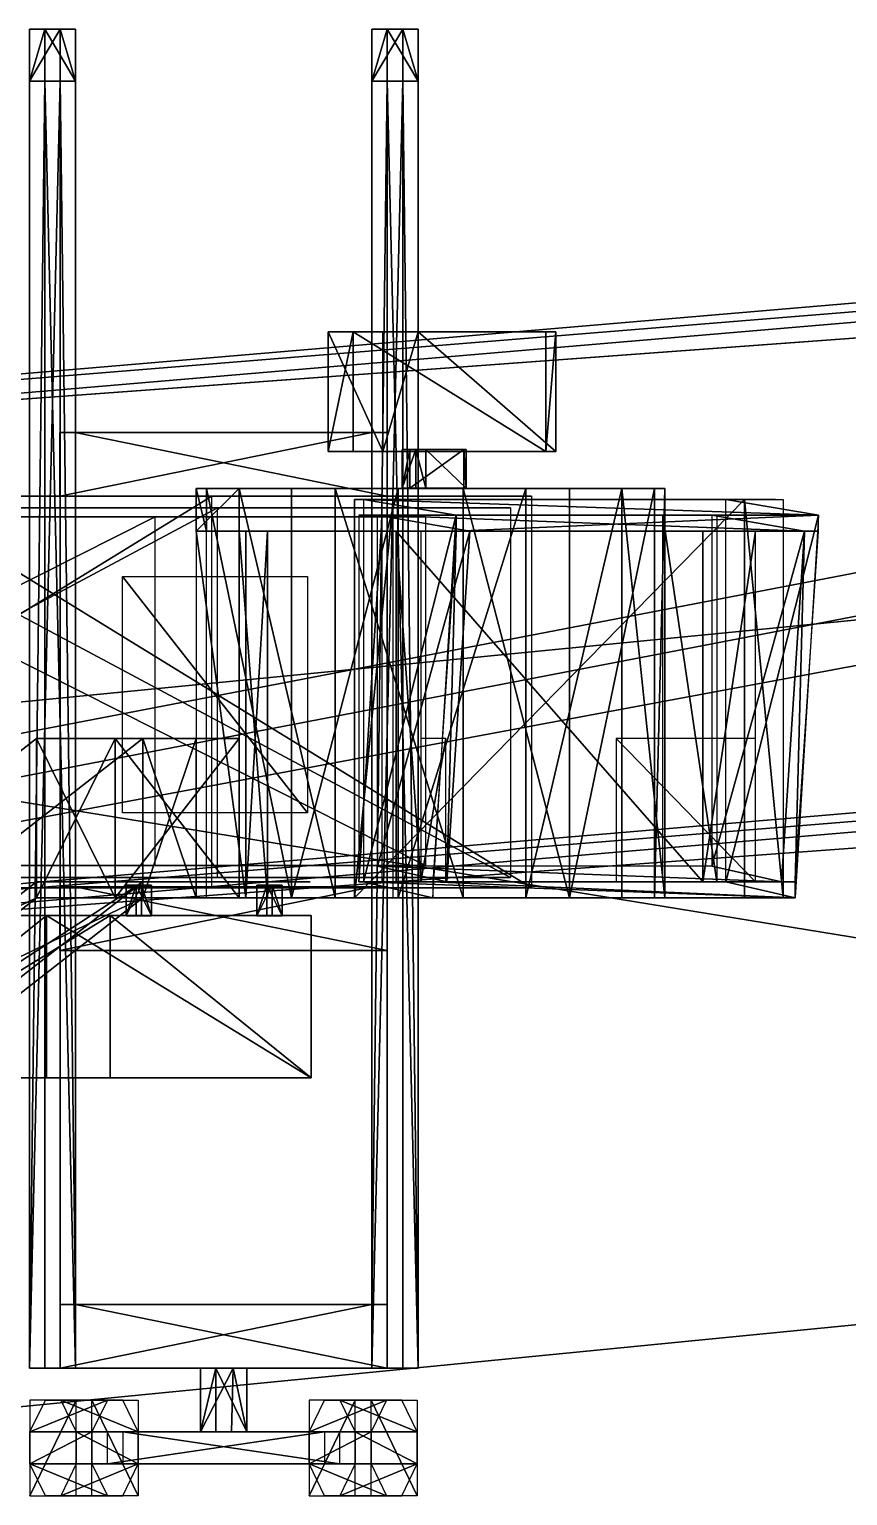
# Model space of a CAD drawing. Header units: metres. Extents: x -65 to 47, y 1 to 19.
# Drawn here: x -47.39 to -42.25, y 1.46 to 10.66 of the extents above; entities that cross this region are included whole.
import ezdxf

# ---------------------------------------------------------------- set-up
doc = ezdxf.new("R2010")
doc.units = ezdxf.units.M

msp = doc.modelspace()

# ---------------------------------------------------------------- linework, layer by layer
at = {"layer": 'AirlineSign.009'}
for points in [[(-45.6451, 5.74199, 118.885), (-46.8068, 7.22519, 116.785), (-45.6451, 7.22519, 118.885)], [(-46.8068, 7.22519, 116.785), (-45.6451, 5.74199, 118.885), (-46.8068, 5.74199, 116.785)]]:
    msp.add_3dface(points, dxfattribs=at)
at = {"layer": 'blah.001'}
for points in [[(-49.8454, 6.20227, 113.919), (-32.8951, 3.44401, 113.919), (-33.3247, 7.82298, 113.919)], [(-32.8951, 3.44401, 107.619), (-49.8454, 6.20227, 107.619), (-33.3247, 7.82298, 107.619)], [(-49.8454, 6.20227, 113.919), (-33.3247, 7.82298, 107.619), (-49.8454, 6.20227, 107.619)], [(-33.3247, 7.82298, 107.619), (-49.8454, 6.20227, 113.919), (-33.3247, 7.82298, 113.919)], [(-32.8951, 3.44401, 113.919), (-49.8454, 6.20227, 113.919), (-49.4158, 1.82329, 113.919)], [(-49.8454, 6.20227, 107.619), (-32.8951, 3.44401, 107.619), (-49.4158, 1.82329, 107.619)], [(-32.8951, 3.44401, 107.619), (-49.4158, 1.82329, 113.919), (-49.4158, 1.82329, 107.619)], [(-49.4158, 1.82329, 113.919), (-32.8951, 3.44401, 107.619), (-32.8951, 3.44401, 113.919)]]:
    msp.add_3dface(points, dxfattribs=at)
at = {"layer": 'Cube.022'}
for points in [[(-52.3287, 4.77874, -74.3044), (-24.0391, 10.0548, -74.3044), (-52.5623, 7.96017, -74.3044)], [(-24.0391, 10.0548, -77.1144), (-52.3287, 4.77874, -77.1144), (-52.5623, 7.96017, -77.1144)], [(-24.0391, 10.0548, -74.3044), (-52.2469, 7.98333, -74.6207), (-52.5623, 7.96017, -74.3044)], [(-52.5623, 7.96017, -77.1144), (-24.3546, 10.0316, -76.7981), (-24.0391, 10.0548, -77.1144)], [(-24.3546, 10.0316, -76.7981), (-52.5623, 7.96017, -77.1144), (-52.2469, 7.98333, -76.7981)], [(-24.0391, 10.0548, -74.3044), (-52.3287, 4.77874, -74.3044), (-23.8055, 6.87335, -74.3044)], [(-52.3287, 4.77874, -77.1144), (-24.0391, 10.0548, -77.1144), (-23.8055, 6.87335, -77.1144)], [(-52.2469, 7.98333, -74.6207), (-24.0391, 10.0548, -74.3044), (-24.3546, 10.0316, -74.6207)], [(-24.3546, 10.0316, -74.6207), (-52.2469, 7.98333, -76.7981), (-52.2469, 7.98333, -74.6207)], [(-52.2469, 7.98333, -76.7981), (-24.3546, 10.0316, -74.6207), (-24.3546, 10.0316, -76.7981)], [(-52.3287, 4.77874, -77.1144), (-23.8055, 6.87335, -74.3044), (-52.3287, 4.77874, -74.3044)], [(-23.8055, 6.87335, -74.3044), (-52.3287, 4.77874, -77.1144), (-23.8055, 6.87335, -77.1144)]]:
    msp.add_3dface(points, dxfattribs=at)
at = {"layer": 'Cube.023'}
for points in [[(-52.3287, 4.77874, -31.2441), (-24.0391, 10.0548, -31.2441), (-52.5623, 7.96017, -31.2441)], [(-24.0391, 10.0548, -34.0541), (-52.3287, 4.77874, -34.0541), (-52.5623, 7.96017, -34.0541)], [(-24.0391, 10.0548, -31.2441), (-52.2469, 7.98333, -31.5604), (-52.5623, 7.96017, -31.2441)], [(-52.5623, 7.96017, -34.0541), (-24.3546, 10.0316, -33.7378), (-24.0391, 10.0548, -34.0541)], [(-24.3546, 10.0316, -33.7378), (-52.5623, 7.96017, -34.0541), (-52.2469, 7.98333, -33.7378)], [(-24.0391, 10.0548, -31.2441), (-52.3287, 4.77874, -31.2441), (-23.8055, 6.87335, -31.2441)], [(-52.3287, 4.77874, -34.0541), (-24.0391, 10.0548, -34.0541), (-23.8055, 6.87335, -34.0541)], [(-52.2469, 7.98333, -31.5604), (-24.0391, 10.0548, -31.2441), (-24.3546, 10.0316, -31.5604)], [(-24.3546, 10.0316, -31.5604), (-52.2469, 7.98333, -33.7378), (-52.2469, 7.98333, -31.5604)], [(-52.2469, 7.98333, -33.7378), (-24.3546, 10.0316, -31.5604), (-24.3546, 10.0316, -33.7378)], [(-52.3287, 4.77874, -34.0541), (-23.8055, 6.87335, -31.2441), (-52.3287, 4.77874, -31.2441)], [(-23.8055, 6.87335, -31.2441), (-52.3287, 4.77874, -34.0541), (-23.8055, 6.87335, -34.0541)]]:
    msp.add_3dface(points, dxfattribs=at)
at = {"layer": 'Cube.026'}
for points in [[(-52.3287, 4.77874, 12.6817), (-24.0391, 10.0548, 12.6817), (-52.5623, 7.96017, 12.6817)], [(-24.0391, 10.0548, 9.8717), (-52.3287, 4.77874, 9.87171), (-52.5623, 7.96017, 9.87171)], [(-24.0391, 10.0548, 12.6817), (-52.2469, 7.98333, 12.3654), (-52.5623, 7.96017, 12.6817)], [(-52.5623, 7.96017, 9.87171), (-24.3546, 10.0316, 10.188), (-24.0391, 10.0548, 9.8717)], [(-24.3546, 10.0316, 10.188), (-52.5623, 7.96017, 9.87171), (-52.2469, 7.98333, 10.188)], [(-24.0391, 10.0548, 12.6817), (-52.3287, 4.77874, 12.6817), (-23.8055, 6.87335, 12.6817)], [(-52.3287, 4.77874, 9.87171), (-24.0391, 10.0548, 9.8717), (-23.8055, 6.87335, 9.8717)], [(-52.2469, 7.98333, 12.3654), (-24.0391, 10.0548, 12.6817), (-24.3546, 10.0316, 12.3654)], [(-24.3546, 10.0316, 12.3654), (-52.2469, 7.98333, 10.188), (-52.2469, 7.98333, 12.3654)], [(-52.2469, 7.98333, 10.188), (-24.3546, 10.0316, 12.3654), (-24.3546, 10.0316, 10.188)], [(-52.3287, 4.77874, 9.87171), (-23.8055, 6.87335, 12.6817), (-52.3287, 4.77874, 12.6817)], [(-23.8055, 6.87335, 12.6817), (-52.3287, 4.77874, 9.87171), (-23.8055, 6.87335, 9.8717)]]:
    msp.add_3dface(points, dxfattribs=at)
at = {"layer": 'Cube.027'}
for points in [[(-52.3287, 4.77874, 69.8695), (-24.0391, 10.0548, 69.8695), (-52.5623, 7.96017, 69.8695)], [(-24.0391, 10.0548, 67.0595), (-52.3287, 4.77874, 67.0595), (-52.5623, 7.96017, 67.0595)], [(-24.0391, 10.0548, 69.8695), (-52.2469, 7.98333, 69.5532), (-52.5623, 7.96017, 69.8695)], [(-52.5623, 7.96017, 67.0595), (-24.3546, 10.0316, 67.3758), (-24.0391, 10.0548, 67.0595)], [(-24.3546, 10.0316, 67.3758), (-52.5623, 7.96017, 67.0595), (-52.2469, 7.98333, 67.3758)], [(-24.0391, 10.0548, 69.8695), (-52.3287, 4.77874, 69.8695), (-23.8055, 6.87335, 69.8695)], [(-52.3287, 4.77874, 67.0595), (-24.0391, 10.0548, 67.0595), (-23.8055, 6.87335, 67.0595)], [(-52.2469, 7.98333, 69.5532), (-24.0391, 10.0548, 69.8695), (-24.3546, 10.0316, 69.5532)], [(-24.3546, 10.0316, 69.5532), (-52.2469, 7.98333, 67.3758), (-52.2469, 7.98333, 69.5532)], [(-52.2469, 7.98333, 67.3758), (-24.3546, 10.0316, 69.5532), (-24.3546, 10.0316, 67.3758)], [(-52.3287, 4.77874, 67.0595), (-23.8055, 6.87335, 69.8695), (-52.3287, 4.77874, 69.8695)], [(-23.8055, 6.87335, 69.8695), (-52.3287, 4.77874, 67.0595), (-23.8055, 6.87335, 67.0595)]]:
    msp.add_3dface(points, dxfattribs=at)
at = {"layer": 'Cube.030'}
for points in [[(-56.2378, 4.5495, -120.263), (-26.4137, 10.284, -102.856), (-56.4396, 7.73094, -120.381)], [(-24.9972, 10.284, -105.283), (-56.4396, 7.73094, -120.381), (-26.4137, 10.284, -102.856)], [(-56.4396, 7.73094, -120.381), (-24.9972, 10.284, -105.283), (-55.0231, 7.73094, -122.808)], [(-26.4137, 10.284, -102.856), (-56.2378, 4.5495, -120.263), (-26.2119, 7.10258, -102.738)], [(-24.9972, 10.284, -105.283), (-54.8213, 4.5495, -122.69), (-55.0231, 7.73094, -122.808)], [(-54.8213, 4.5495, -122.69), (-24.9972, 10.284, -105.283), (-24.7954, 7.10258, -105.165)], [(-56.2378, 4.5495, -120.263), (-24.7954, 7.10258, -105.165), (-26.2119, 7.10258, -102.738)], [(-24.7954, 7.10258, -105.165), (-56.2378, 4.5495, -120.263), (-54.8213, 4.5495, -122.69)]]:
    msp.add_3dface(points, dxfattribs=at)
at = {"layer": 'Entrance.009'}
for points in [[(-42.7075, 7.70877, 123.633), (-45.3503, 7.70877, 124.641), (-45.1564, 7.70877, 124.991)], [(-45.3503, 7.70877, 124.641), (-42.7075, 7.70877, 123.633), (-42.9014, 7.70877, 123.284)], [(-45.3503, 5.20877, 124.641), (-45.1079, 7.70877, 125.078), (-45.3503, 7.70877, 124.641)], [(-45.1079, 7.70877, 125.078), (-45.3503, 5.20877, 124.641), (-45.1079, 5.20877, 125.078)], [(-45.3503, 5.20877, 124.641), (-42.9014, 7.70877, 123.284), (-42.9014, 5.20877, 123.284)], [(-42.9014, 7.70877, 123.284), (-45.3503, 5.20877, 124.641), (-45.3503, 7.70877, 124.641)], [(-42.659, 5.20877, 123.721), (-42.9014, 7.70877, 123.284), (-42.659, 7.70877, 123.721)], [(-42.9014, 7.70877, 123.284), (-42.659, 5.20877, 123.721), (-42.9014, 5.20877, 123.284)], [(-45.3219, 5.30877, 124.054), (-45.1754, 7.60877, 124.544), (-45.3219, 7.60877, 124.054)], [(-45.1754, 7.60877, 124.544), (-45.3219, 5.30877, 124.054), (-45.1754, 5.30877, 124.544)], [(-43.0763, 7.60877, 123.381), (-45.3219, 7.60877, 124.054), (-45.1754, 7.60877, 124.544)], [(-45.3219, 7.60877, 124.054), (-43.0763, 7.60877, 123.381), (-43.4147, 7.60877, 122.996)], [(-43.0763, 5.30877, 123.381), (-43.4147, 7.60877, 122.996), (-43.0763, 7.60877, 123.381)], [(-43.4147, 7.60877, 122.996), (-43.0763, 5.30877, 123.381), (-43.4147, 5.30877, 122.996)], [(-45.1754, 7.50877, 124.544), (-42.8339, 7.50877, 123.818), (-44.933, 7.50877, 124.981)], [(-42.8339, 7.50877, 123.818), (-45.1754, 7.50877, 124.544), (-43.0763, 7.50877, 123.381)], [(-44.933, 5.30877, 124.981), (-45.0879, 7.50877, 124.496), (-44.933, 7.50877, 124.981)], [(-45.0879, 7.50877, 124.496), (-44.933, 5.30877, 124.981), (-45.0879, 5.30877, 124.496)], [(-45.0879, 7.50877, 124.496), (-43.1638, 5.30877, 123.429), (-43.1638, 7.50877, 123.429)], [(-43.1638, 5.30877, 123.429), (-45.0879, 7.50877, 124.496), (-45.0879, 5.30877, 124.496)], [(-43.1638, 5.30877, 123.429), (-42.8339, 7.50877, 123.818), (-43.1638, 7.50877, 123.429)], [(-42.8339, 7.50877, 123.818), (-43.1638, 5.30877, 123.429), (-42.8339, 5.30877, 123.818)], [(-44.933, 5.30877, 124.981), (-44.7771, 6.20877, 124.438), (-44.933, 6.20877, 124.981)], [(-44.7771, 6.20877, 124.438), (-44.933, 5.30877, 124.981), (-44.7771, 5.30877, 124.438)], [(-43.7085, 6.20877, 124.303), (-42.8339, 5.30877, 123.818), (-42.8339, 6.20877, 123.818)], [(-42.8339, 5.30877, 123.818), (-43.7085, 6.20877, 124.303), (-43.7085, 5.30877, 124.303)], [(-45.3219, 5.30877, 124.054), (-43.0763, 5.30877, 123.381), (-45.1754, 5.30877, 124.544)], [(-43.0763, 5.30877, 123.381), (-45.3219, 5.30877, 124.054), (-43.4147, 5.30877, 122.996)], [(-45.3503, 5.20877, 124.641), (-42.659, 5.20877, 123.721), (-45.1079, 5.20877, 125.078)], [(-42.659, 5.20877, 123.721), (-45.3503, 5.20877, 124.641), (-42.9014, 5.20877, 123.284)]]:
    msp.add_3dface(points, dxfattribs=at)
at = {"layer": 'GateSign.009'}
for points in [[(-45.1721, 8.00971, 121.952), (-45.5162, 8.75913, 123.148), (-45.1721, 8.75913, 121.952)], [(-45.5162, 8.75913, 123.148), (-45.1721, 8.00971, 121.952), (-45.5162, 8.00971, 123.148)], [(-45.5162, 8.00971, 123.148), (-45.3581, 8.75913, 123.312), (-45.5162, 8.75913, 123.148)], [(-45.3581, 8.75913, 123.312), (-45.5162, 8.00971, 123.148), (-45.3581, 8.00971, 123.312)], [(-45.3581, 8.75913, 123.312), (-45.1721, 8.75913, 121.952), (-45.5162, 8.75913, 123.148)], [(-45.3581, 8.75913, 123.312), (-44.1502, 8.00971, 123.012), (-44.1502, 8.75913, 123.012)], [(-44.1502, 8.00971, 123.012), (-45.3581, 8.75913, 123.312), (-45.3581, 8.00971, 123.312)], [(-45.3581, 8.75913, 123.312), (-44.1502, 8.75913, 123.012), (-44.951, 8.75913, 121.897)], [(-45.3581, 8.75913, 123.312), (-44.951, 8.75913, 121.897), (-45.1721, 8.75913, 121.952)], [(-45.1721, 8.00971, 121.952), (-44.951, 8.75913, 121.897), (-44.951, 8.00971, 121.897)], [(-44.951, 8.75913, 121.897), (-45.1721, 8.00971, 121.952), (-45.1721, 8.75913, 121.952)], [(-44.0873, 8.00971, 122.793), (-44.951, 8.75913, 121.897), (-44.0873, 8.75913, 122.793)], [(-44.951, 8.75913, 121.897), (-44.0873, 8.00971, 122.793), (-44.951, 8.00971, 121.897)], [(-44.1502, 8.75913, 123.012), (-44.0873, 8.75913, 122.793), (-44.951, 8.75913, 121.897)], [(-44.1502, 8.00971, 123.012), (-44.0873, 8.75913, 122.793), (-44.1502, 8.75913, 123.012)], [(-44.0873, 8.75913, 122.793), (-44.1502, 8.00971, 123.012), (-44.0873, 8.00971, 122.793)], [(-45.3581, 8.00971, 123.312), (-45.1721, 8.00971, 121.952), (-45.5162, 8.00971, 123.148)], [(-45.3581, 8.00971, 123.312), (-44.951, 8.00971, 121.897), (-45.1721, 8.00971, 121.952)], [(-45.3581, 8.00971, 123.312), (-44.1502, 8.00971, 123.012), (-44.951, 8.00971, 121.897)], [(-45.0498, 7.77928, 122.548), (-44.9648, 8.02114, 122.89), (-45.0498, 8.02114, 122.548)], [(-44.9648, 8.02114, 122.89), (-45.0498, 7.77928, 122.548), (-44.9648, 7.77928, 122.89)], [(-45.0498, 7.77928, 122.548), (-45.0034, 8.02114, 122.503), (-45.0034, 7.77929, 122.503)], [(-45.0034, 8.02114, 122.503), (-45.0498, 7.77928, 122.548), (-45.0498, 8.02114, 122.548)], [(-45.0034, 7.77929, 122.503), (-44.6648, 8.02114, 122.6), (-44.6648, 7.77929, 122.6)], [(-44.6648, 8.02114, 122.6), (-45.0034, 7.77929, 122.503), (-45.0034, 8.02114, 122.503)], [(-44.9648, 8.02114, 122.89), (-44.9029, 7.77928, 122.908), (-44.9029, 8.02114, 122.908)], [(-44.9029, 7.77928, 122.908), (-44.9648, 8.02114, 122.89), (-44.9648, 7.77928, 122.89)], [(-44.1502, 8.00971, 123.012), (-44.0873, 8.00971, 122.793), (-44.951, 8.00971, 121.897)], [(-44.9029, 8.02114, 122.908), (-44.6493, 7.77929, 122.663), (-44.6493, 8.02114, 122.663)], [(-44.6493, 7.77929, 122.663), (-44.9029, 8.02114, 122.908), (-44.9029, 7.77928, 122.908)], [(-44.6493, 7.77929, 122.663), (-44.6648, 8.02114, 122.6), (-44.6493, 8.02114, 122.663)], [(-44.6648, 8.02114, 122.6), (-44.6493, 7.77929, 122.663), (-44.6648, 7.77929, 122.6)]]:
    msp.add_3dface(points, dxfattribs=at)
at = {"layer": 'Hood.009'}
for points in [[(-42.4383, 7.60877, 124.399), (-45.2941, 7.70877, 124.609), (-44.7128, 7.60877, 125.659)], [(-45.2941, 7.70877, 124.609), (-42.4383, 7.60877, 124.399), (-43.0196, 7.70877, 123.35)], [(-45.2941, 5.30877, 124.609), (-44.7128, 7.60877, 125.659), (-45.2941, 7.70877, 124.609)], [(-42.4383, 7.60877, 124.399), (-43.0196, 5.30877, 123.35), (-43.0196, 7.70877, 123.35)], [(-44.7128, 7.60877, 125.659), (-45.2941, 5.30877, 124.609), (-44.8581, 5.20877, 125.397)], [(-45.2066, 7.60877, 124.561), (-42.5257, 7.50877, 124.448), (-44.6253, 7.50877, 125.611)], [(-42.5257, 7.50877, 124.448), (-45.2066, 7.60877, 124.561), (-43.1071, 7.60877, 123.398)], [(-44.6253, 7.50877, 125.611), (-45.2066, 5.40877, 124.561), (-45.2066, 7.60877, 124.561)], [(-42.4383, 7.60877, 124.399), (-44.7128, 7.50877, 125.659), (-42.4383, 7.50877, 124.399)], [(-44.7128, 7.50877, 125.659), (-42.4383, 7.60877, 124.399), (-44.7128, 7.60877, 125.659)], [(-43.1071, 5.40877, 123.398), (-42.5257, 7.50877, 124.448), (-43.1071, 7.60877, 123.398)], [(-43.0196, 5.30877, 123.35), (-42.4383, 7.60877, 124.399), (-42.5836, 5.20877, 124.137)], [(-45.2066, 5.40877, 124.561), (-44.6253, 7.50877, 125.611), (-44.7706, 5.30877, 125.348)], [(-44.7706, 5.30877, 125.348), (-44.7128, 7.50877, 125.659), (-44.8581, 5.30877, 125.397)], [(-44.7128, 7.50877, 125.659), (-44.7706, 5.30877, 125.348), (-44.6253, 7.50877, 125.611)], [(-42.5257, 7.50877, 124.448), (-43.1071, 5.40877, 123.398), (-42.6711, 5.30877, 124.185)], [(-42.5836, 5.30877, 124.137), (-42.5257, 7.50877, 124.448), (-42.6711, 5.30877, 124.185)], [(-42.5257, 7.50877, 124.448), (-42.5836, 5.30877, 124.137), (-42.4383, 7.50877, 124.399)], [(-42.6711, 5.30877, 124.185), (-45.2066, 5.40877, 124.561), (-44.7706, 5.30877, 125.348)], [(-45.2066, 5.40877, 124.561), (-42.6711, 5.30877, 124.185), (-43.1071, 5.40877, 123.398)], [(-45.2941, 5.30877, 124.609), (-42.5836, 5.20877, 124.137), (-44.8581, 5.20877, 125.397)], [(-42.5836, 5.20877, 124.137), (-45.2941, 5.30877, 124.609), (-43.0196, 5.30877, 123.35)], [(-44.8581, 5.30877, 125.397), (-42.5836, 5.20877, 124.137), (-42.5836, 5.30877, 124.137)], [(-42.5836, 5.20877, 124.137), (-44.8581, 5.30877, 125.397), (-44.8581, 5.20877, 125.397)]]:
    msp.add_3dface(points, dxfattribs=at)
at = {"layer": 'Rotunda2.009'}
for points in [[(-46.2779, 7.50877, 122.087), (-46.3427, 7.77655, 122.89), (-46.2779, 7.77655, 122.087)], [(-46.3427, 7.77655, 122.89), (-46.2779, 7.50877, 122.087), (-46.3427, 7.50877, 122.89)], [(-46.3427, 7.50877, 122.89), (-46.0735, 7.77655, 123.557), (-46.3427, 7.77655, 122.89)], [(-46.0735, 7.77655, 123.557), (-46.3427, 7.50877, 122.89), (-46.0735, 7.50877, 123.557)], [(-46.0735, 7.77655, 123.557), (-44.8725, 7.77655, 122.685), (-46.3427, 7.77655, 122.89)], [(-46.3427, 7.77655, 122.89), (-44.8725, 7.77655, 122.685), (-46.2779, 7.77655, 122.087)], [(-45.7447, 5.20877, 121.484), (-46.2779, 7.77655, 122.087), (-45.7447, 7.77655, 121.484)], [(-46.2779, 7.77655, 122.087), (-45.7447, 5.20877, 121.484), (-46.2779, 5.20877, 122.087)], [(-44.8725, 7.77655, 122.685), (-45.7447, 7.77655, 121.484), (-46.2779, 7.77655, 122.087)], [(-46.0735, 7.77655, 123.557), (-45.4705, 5.20877, 124.091), (-45.4705, 7.77655, 124.091)], [(-45.4705, 5.20877, 124.091), (-46.0735, 7.77655, 123.557), (-46.0735, 5.20877, 123.557)], [(-44.8725, 7.77655, 122.685), (-46.0735, 7.77655, 123.557), (-45.4705, 7.77655, 124.091)], [(-45.7447, 7.77655, 121.484), (-44.8725, 7.77655, 122.685), (-45.0769, 7.77655, 121.215)], [(-45.7447, 5.20877, 121.484), (-45.0769, 7.77655, 121.215), (-45.0769, 5.20877, 121.215)], [(-45.0769, 7.77655, 121.215), (-45.7447, 5.20877, 121.484), (-45.7447, 7.77655, 121.484)], [(-45.4705, 7.77655, 124.091), (-44.6681, 5.20877, 124.155), (-44.6681, 7.77655, 124.155)], [(-44.6681, 5.20877, 124.155), (-45.4705, 7.77655, 124.091), (-45.4705, 5.20877, 124.091)], [(-44.6681, 7.77655, 124.155), (-44.8725, 7.77655, 122.685), (-45.4705, 7.77655, 124.091)], [(-45.0769, 5.20877, 121.215), (-44.2745, 7.77655, 121.28), (-44.2745, 5.20877, 121.28)], [(-44.2745, 7.77655, 121.28), (-45.0769, 5.20877, 121.215), (-45.0769, 7.77655, 121.215)], [(-45.0769, 7.77655, 121.215), (-44.8725, 7.77655, 122.685), (-44.2745, 7.77655, 121.28)], [(-44.0003, 7.77655, 123.886), (-44.8725, 7.77655, 122.685), (-44.6681, 7.77655, 124.155)], [(-43.6715, 7.77655, 121.813), (-44.8725, 7.77655, 122.685), (-43.4023, 7.77655, 122.481)], [(-43.4023, 7.77655, 122.481), (-44.8725, 7.77655, 122.685), (-43.4671, 7.77655, 123.283)], [(-44.8725, 7.77655, 122.685), (-44.0003, 7.77655, 123.886), (-43.4671, 7.77655, 123.283)], [(-44.8725, 7.77655, 122.685), (-43.6715, 7.77655, 121.813), (-44.2745, 7.77655, 121.28)], [(-44.6681, 7.77655, 124.155), (-44.0003, 5.20877, 123.886), (-44.0003, 7.77655, 123.886)], [(-44.0003, 5.20877, 123.886), (-44.6681, 7.77655, 124.155), (-44.6681, 5.20877, 124.155)], [(-44.2745, 5.20877, 121.28), (-43.6715, 7.77655, 121.813), (-43.6715, 5.20877, 121.813)], [(-43.6715, 7.77655, 121.813), (-44.2745, 5.20877, 121.28), (-44.2745, 7.77655, 121.28)], [(-44.0003, 5.20877, 123.886), (-43.4671, 7.77655, 123.283), (-44.0003, 7.77655, 123.886)], [(-43.4671, 7.77655, 123.283), (-44.0003, 5.20877, 123.886), (-43.4671, 5.20877, 123.283)], [(-43.4023, 5.20877, 122.481), (-43.6715, 7.77655, 121.813), (-43.4023, 7.77655, 122.481)], [(-43.6715, 7.77655, 121.813), (-43.4023, 5.20877, 122.481), (-43.6715, 5.20877, 121.813)], [(-43.4671, 5.20877, 123.283), (-43.4023, 7.77655, 122.481), (-43.4671, 7.77655, 123.283)], [(-43.4023, 7.77655, 122.481), (-43.4671, 5.20877, 123.283), (-43.4023, 5.20877, 122.481)], [(-46.3443, 7.50877, 122.243), (-46.032, 5.20877, 122.376), (-46.032, 7.50877, 122.376)], [(-46.032, 5.20877, 122.376), (-46.3443, 7.50877, 122.243), (-46.3443, 5.20877, 122.243)], [(-46.3427, 7.50877, 122.89), (-44.8725, 7.50877, 122.685), (-46.0735, 7.50877, 123.557)], [(-44.8725, 7.50877, 122.685), (-46.3427, 7.50877, 122.89), (-46.2779, 7.50877, 122.087)], [(-45.8958, 5.20877, 123.356), (-46.0735, 7.50877, 123.557), (-45.8958, 7.50877, 123.356)], [(-46.0735, 7.50877, 123.557), (-45.8958, 5.20877, 123.356), (-46.0735, 5.20877, 123.557)], [(-46.032, 5.20877, 122.376), (-45.8958, 7.50877, 123.356), (-46.032, 7.50877, 122.376)], [(-45.8958, 7.50877, 123.356), (-46.032, 5.20877, 122.376), (-45.8958, 5.20877, 123.356)], [(-50.682, 3.60877, 116.617), (-47.3461, 5.20877, 122.647), (-47.3461, 6.20877, 122.647)], [(-47.3461, 5.20877, 122.647), (-50.682, 3.60877, 116.617), (-47.3461, 6.20877, 122.647)], [(-46.6782, 5.20877, 122.378), (-50.0142, 3.60877, 116.348), (-46.6782, 6.20877, 122.378)], [(-50.0142, 3.60877, 116.348), (-46.6782, 5.20877, 122.378), (-46.6782, 6.20877, 122.378)], [(-46.8526, 5.20877, 123.871), (-47.3461, 6.20877, 122.647), (-46.8526, 6.20877, 123.871)], [(-47.3461, 6.20877, 122.647), (-46.8526, 5.20877, 123.871), (-47.3461, 5.20877, 122.647)], [(-47.3461, 5.20877, 122.647), (-46.8526, 6.20877, 123.871), (-47.3461, 6.20877, 122.647)], [(-46.8526, 6.20877, 123.871), (-47.3461, 5.20877, 122.647), (-46.8526, 5.20877, 123.871)], [(-46.8526, 5.20877, 123.871), (-46.0735, 6.20877, 123.557), (-46.0735, 5.20877, 123.557)], [(-46.0735, 6.20877, 123.557), (-46.8526, 5.20877, 123.871), (-46.8526, 6.20877, 123.871)], [(-46.8526, 6.20877, 123.871), (-46.0735, 5.20877, 123.557), (-46.0735, 6.20877, 123.557)], [(-46.0735, 5.20877, 123.557), (-46.8526, 6.20877, 123.871), (-46.8526, 5.20877, 123.871)], [(-46.6782, 5.20877, 122.378), (-46.3443, 6.20877, 122.243), (-46.3443, 5.20877, 122.243)], [(-46.3443, 6.20877, 122.243), (-46.6782, 5.20877, 122.378), (-46.6782, 6.20877, 122.378)], [(-46.6782, 6.20877, 122.378), (-46.3443, 5.20877, 122.243), (-46.3443, 6.20877, 122.243)], [(-46.3443, 5.20877, 122.243), (-46.6782, 6.20877, 122.378), (-46.6782, 5.20877, 122.378)], [(-50.682, 2.70877, 116.617), (-46.6782, 5.30877, 122.378), (-47.3461, 5.30877, 122.647)], [(-46.6782, 5.30877, 122.378), (-50.682, 2.70877, 116.617), (-50.0142, 2.70877, 116.348)], [(-46.6782, 5.30877, 122.378), (-50.682, 2.70877, 116.617), (-47.3461, 5.30877, 122.647)], [(-50.682, 2.70877, 116.617), (-46.6782, 5.30877, 122.378), (-50.0142, 2.70877, 116.348)], [(-45.6283, 5.30877, 123.378), (-47.3461, 5.30877, 122.647), (-46.8526, 5.30877, 123.871)], [(-47.3461, 5.30877, 122.647), (-45.6283, 5.30877, 123.378), (-46.1217, 5.30877, 122.154)], [(-47.3461, 5.20877, 122.647), (-50.682, 3.60877, 116.617), (-50.682, 2.60877, 116.617)], [(-50.682, 3.60877, 116.617), (-47.3461, 5.20877, 122.647), (-50.682, 2.60877, 116.617)], [(-50.0142, 3.60877, 116.348), (-46.6782, 5.20877, 122.378), (-50.0142, 2.60877, 116.348)], [(-46.6782, 5.20877, 122.378), (-50.0142, 3.60877, 116.348), (-50.0142, 2.60877, 116.348)], [(-46.3427, 5.20877, 122.89), (-44.8725, 5.20877, 122.685), (-46.0735, 5.20877, 123.557)], [(-46.3427, 5.20877, 122.89), (-46.2779, 5.20877, 122.087), (-44.8725, 5.20877, 122.685)], [(-46.2779, 5.20877, 122.087), (-45.7447, 5.20877, 121.484), (-44.8725, 5.20877, 122.685)], [(-45.4705, 5.20877, 124.091), (-46.0735, 5.20877, 123.557), (-44.8725, 5.20877, 122.685)], [(-45.0769, 5.20877, 121.215), (-44.8725, 5.20877, 122.685), (-45.7447, 5.20877, 121.484)], [(-44.6681, 5.20877, 124.155), (-45.4705, 5.20877, 124.091), (-44.8725, 5.20877, 122.685)], [(-45.0769, 5.20877, 121.215), (-44.2745, 5.20877, 121.28), (-44.8725, 5.20877, 122.685)], [(-44.6681, 5.20877, 124.155), (-44.8725, 5.20877, 122.685), (-44.0003, 5.20877, 123.886)], [(-43.4023, 5.20877, 122.481), (-44.8725, 5.20877, 122.685), (-43.6715, 5.20877, 121.813)], [(-43.4023, 5.20877, 122.481), (-43.4671, 5.20877, 123.283), (-44.8725, 5.20877, 122.685)], [(-43.4671, 5.20877, 123.283), (-44.0003, 5.20877, 123.886), (-44.8725, 5.20877, 122.685)], [(-44.2745, 5.20877, 121.28), (-43.6715, 5.20877, 121.813), (-44.8725, 5.20877, 122.685)]]:
    msp.add_3dface(points, dxfattribs=at)
at = {"layer": 'Support.009'}
for points in [[(-47.3907, 10.3313, 120.899), (-47.1972, 10.6574, 120.792), (-47.1972, 10.3313, 120.792)], [(-47.1972, 10.6574, 120.792), (-47.3907, 10.3313, 120.899), (-47.3907, 10.6574, 120.899)], [(-47.3907, 10.3313, 120.899), (-47.2943, 10.6574, 121.073), (-47.3907, 10.6574, 120.899)], [(-47.2943, 10.6574, 121.073), (-47.3907, 10.3313, 120.899), (-47.2943, 10.3313, 121.073)], [(-47.1007, 10.6574, 120.966), (-47.3907, 10.6574, 120.899), (-47.2943, 10.6574, 121.073)], [(-47.3907, 10.6574, 120.899), (-47.1007, 10.6574, 120.966), (-47.1972, 10.6574, 120.792)], [(-47.2943, 10.6574, 121.073), (-47.1007, 10.3313, 120.966), (-47.1007, 10.6574, 120.966)], [(-47.1007, 10.3313, 120.966), (-47.2943, 10.6574, 121.073), (-47.2943, 10.3313, 121.073)], [(-47.1007, 10.3313, 120.966), (-47.1972, 10.6574, 120.792), (-47.1007, 10.6574, 120.966)], [(-47.1972, 10.6574, 120.792), (-47.1007, 10.3313, 120.966), (-47.1972, 10.3313, 120.792)], [(-45.2413, 10.3313, 119.71), (-45.0477, 10.6574, 119.602), (-45.0477, 10.3313, 119.602)], [(-45.0477, 10.6574, 119.602), (-45.2413, 10.3313, 119.71), (-45.2413, 10.6574, 119.71)], [(-45.2413, 10.3313, 119.71), (-45.1449, 10.6574, 119.884), (-45.2413, 10.6574, 119.71)], [(-45.1449, 10.6574, 119.884), (-45.2413, 10.3313, 119.71), (-45.1449, 10.3313, 119.884)], [(-44.9513, 10.6574, 119.777), (-45.2413, 10.6574, 119.71), (-45.1449, 10.6574, 119.884)], [(-45.2413, 10.6574, 119.71), (-44.9513, 10.6574, 119.777), (-45.0477, 10.6574, 119.602)], [(-45.1449, 10.6574, 119.884), (-44.9513, 10.3313, 119.777), (-44.9513, 10.6574, 119.777)], [(-44.9513, 10.3313, 119.777), (-45.1449, 10.6574, 119.884), (-45.1449, 10.3313, 119.884)], [(-44.9513, 10.3313, 119.777), (-45.0477, 10.6574, 119.602), (-44.9513, 10.6574, 119.777)], [(-45.0477, 10.6574, 119.602), (-44.9513, 10.3313, 119.777), (-45.0477, 10.3313, 119.602)], [(-47.3907, 2.25877, 120.899), (-47.2943, 10.3313, 121.073), (-47.3907, 10.3313, 120.899)], [(-47.2943, 10.3313, 121.073), (-47.3907, 2.25877, 120.899), (-47.2943, 2.25877, 121.073)], [(-47.3907, 2.25877, 120.899), (-47.1972, 10.3313, 120.792), (-47.1972, 2.25877, 120.792)], [(-47.1972, 10.3313, 120.792), (-47.3907, 2.25877, 120.899), (-47.3907, 10.3313, 120.899)], [(-47.2943, 10.3313, 121.073), (-47.1007, 2.25877, 120.966), (-47.1007, 10.3313, 120.966)], [(-47.1007, 2.25877, 120.966), (-47.2943, 10.3313, 121.073), (-47.2943, 2.25877, 121.073)], [(-47.1007, 2.65877, 120.966), (-47.1972, 10.3313, 120.792), (-47.1007, 10.3313, 120.966)], [(-47.1972, 10.3313, 120.792), (-47.1007, 2.65877, 120.966), (-47.1972, 2.65877, 120.792)], [(-45.2413, 2.65877, 119.71), (-45.1449, 10.3313, 119.884), (-45.2413, 10.3313, 119.71)], [(-45.1449, 10.3313, 119.884), (-45.2413, 2.65877, 119.71), (-45.1449, 2.65877, 119.884)], [(-45.2413, 2.25877, 119.71), (-45.0477, 10.3313, 119.602), (-45.0477, 2.25877, 119.602)], [(-45.0477, 10.3313, 119.602), (-45.2413, 2.25877, 119.71), (-45.2413, 10.3313, 119.71)], [(-45.1449, 10.3313, 119.884), (-44.9513, 2.25877, 119.777), (-44.9513, 10.3313, 119.777)], [(-44.9513, 2.25877, 119.777), (-45.1449, 10.3313, 119.884), (-45.1449, 2.25877, 119.884)], [(-44.9513, 2.25877, 119.777), (-45.0477, 10.3313, 119.602), (-44.9513, 10.3313, 119.777)], [(-45.0477, 10.3313, 119.602), (-44.9513, 2.25877, 119.777), (-45.0477, 2.25877, 119.602)], [(-45.1449, 2.65877, 119.884), (-47.1972, 2.65877, 120.792), (-47.1007, 2.65877, 120.966)], [(-47.1972, 2.65877, 120.792), (-45.1449, 2.65877, 119.884), (-45.2413, 2.65877, 119.71)], [(-47.1972, 2.25877, 120.792), (-45.2413, 2.65877, 119.71), (-45.2413, 2.25877, 119.71)], [(-45.2413, 2.65877, 119.71), (-47.1972, 2.25877, 120.792), (-47.1972, 2.65877, 120.792)], [(-47.1007, 2.65877, 120.966), (-45.1449, 2.25877, 119.884), (-45.1449, 2.65877, 119.884)], [(-45.1449, 2.25877, 119.884), (-47.1007, 2.65877, 120.966), (-47.1007, 2.25877, 120.966)], [(-47.3907, 2.25877, 120.899), (-47.1007, 2.25877, 120.966), (-47.2943, 2.25877, 121.073)], [(-47.1007, 2.25877, 120.966), (-47.3907, 2.25877, 120.899), (-47.1972, 2.25877, 120.792)], [(-47.1972, 2.25877, 120.792), (-45.1449, 2.25877, 119.884), (-47.1007, 2.25877, 120.966)], [(-45.1449, 2.25877, 119.884), (-47.1972, 2.25877, 120.792), (-45.2413, 2.25877, 119.71)], [(-46.3165, 1.85877, 120.304), (-46.1124, 2.25877, 120.191), (-46.1219, 1.85877, 120.197)], [(-46.1124, 2.25877, 120.191), (-46.3165, 1.85877, 120.304), (-46.3165, 2.25877, 120.304)], [(-46.3165, 1.85877, 120.304), (-46.2207, 2.25877, 120.479), (-46.3165, 2.25877, 120.304)], [(-46.2207, 2.25877, 120.479), (-46.3165, 1.85877, 120.304), (-46.2207, 1.85877, 120.479)], [(-46.2207, 2.25877, 120.479), (-46.0261, 1.85877, 120.371), (-46.0261, 2.25877, 120.371)], [(-46.0261, 1.85877, 120.371), (-46.2207, 2.25877, 120.479), (-46.2207, 1.85877, 120.479)], [(-46.1124, 2.25877, 120.191), (-46.0261, 1.85877, 120.371), (-46.1219, 1.85877, 120.197)], [(-46.0261, 1.85877, 120.371), (-46.1124, 2.25877, 120.191), (-46.0261, 2.25877, 120.371)], [(-45.2413, 2.25877, 119.71), (-44.9513, 2.25877, 119.777), (-45.1449, 2.25877, 119.884)], [(-44.9513, 2.25877, 119.777), (-45.2413, 2.25877, 119.71), (-45.0477, 2.25877, 119.602)], [(-47.3871, 1.45877, 120.667), (-47.0966, 2.05877, 121.192), (-47.3871, 2.05877, 120.667)], [(-47.0966, 2.05877, 121.192), (-47.3871, 1.45877, 120.667), (-47.0966, 1.45877, 121.192)], [(-46.9007, 2.05877, 120.628), (-47.3871, 1.85877, 120.667), (-47.2899, 2.05877, 120.843)], [(-47.3871, 1.85877, 120.667), (-46.9007, 2.05877, 120.628), (-46.9978, 1.85877, 120.452)], [(-46.8042, 2.05877, 120.802), (-47.2899, 2.05877, 120.843), (-47.1935, 2.05877, 121.017)], [(-47.2899, 2.05877, 120.843), (-46.8042, 2.05877, 120.802), (-46.9007, 2.05877, 120.628)], [(-46.7074, 1.85877, 120.977), (-47.1935, 2.05877, 121.017), (-47.0966, 1.85877, 121.192)], [(-47.1935, 2.05877, 121.017), (-46.7074, 1.85877, 120.977), (-46.8042, 2.05877, 120.802)], [(-46.7074, 1.45877, 120.977), (-46.9978, 2.05877, 120.452), (-46.7074, 2.05877, 120.977)], [(-46.9978, 2.05877, 120.452), (-46.7074, 1.45877, 120.977), (-46.9978, 1.45877, 120.452)], [(-45.6355, 1.45877, 119.698), (-45.3451, 2.05877, 120.223), (-45.6355, 2.05877, 119.698)], [(-45.3451, 2.05877, 120.223), (-45.6355, 1.45877, 119.698), (-45.3451, 1.45877, 120.223)], [(-45.1491, 2.05877, 119.659), (-45.6355, 1.85877, 119.698), (-45.5383, 2.05877, 119.874)], [(-45.6355, 1.85877, 119.698), (-45.1491, 2.05877, 119.659), (-45.2463, 1.85877, 119.483)], [(-45.0527, 2.05877, 119.833), (-45.5383, 2.05877, 119.874), (-45.4419, 2.05877, 120.048)], [(-45.5383, 2.05877, 119.874), (-45.0527, 2.05877, 119.833), (-45.1491, 2.05877, 119.659)], [(-44.9558, 1.85877, 120.008), (-45.4419, 2.05877, 120.048), (-45.3451, 1.85877, 120.223)], [(-45.4419, 2.05877, 120.048), (-44.9558, 1.85877, 120.008), (-45.0527, 2.05877, 119.833)], [(-44.9558, 1.45877, 120.008), (-45.2463, 2.05877, 119.483), (-44.9558, 2.05877, 120.008)], [(-45.2463, 2.05877, 119.483), (-44.9558, 1.45877, 120.008), (-45.2463, 1.45877, 119.483)], [(-47.3871, 1.65877, 120.667), (-46.9978, 1.85877, 120.452), (-46.9978, 1.65877, 120.452)], [(-46.9978, 1.85877, 120.452), (-47.3871, 1.65877, 120.667), (-47.3871, 1.85877, 120.667)], [(-47.0966, 1.85877, 121.192), (-46.7074, 1.65877, 120.977), (-46.7074, 1.85877, 120.977)], [(-46.7074, 1.65877, 120.977), (-47.0966, 1.85877, 121.192), (-47.0966, 1.65877, 121.192)], [(-45.4419, 1.85877, 120.048), (-46.9007, 1.85877, 120.628), (-46.8042, 1.85877, 120.802)], [(-46.9007, 1.85877, 120.628), (-45.4419, 1.85877, 120.048), (-45.5383, 1.85877, 119.874)], [(-46.9007, 1.65877, 120.628), (-45.5383, 1.85877, 119.874), (-45.5383, 1.65877, 119.874)], [(-45.5383, 1.85877, 119.874), (-46.9007, 1.65877, 120.628), (-46.9007, 1.85877, 120.628)], [(-46.8042, 1.85877, 120.802), (-45.4419, 1.65877, 120.048), (-45.4419, 1.85877, 120.048)], [(-45.4419, 1.65877, 120.048), (-46.8042, 1.85877, 120.802), (-46.8042, 1.65877, 120.802)], [(-45.6355, 1.65877, 119.698), (-45.2463, 1.85877, 119.483), (-45.2463, 1.65877, 119.483)], [(-45.2463, 1.85877, 119.483), (-45.6355, 1.65877, 119.698), (-45.6355, 1.85877, 119.698)], [(-45.3451, 1.85877, 120.223), (-44.9558, 1.65877, 120.008), (-44.9558, 1.85877, 120.008)], [(-44.9558, 1.65877, 120.008), (-45.3451, 1.85877, 120.223), (-45.3451, 1.65877, 120.223)], [(-47.3871, 1.65877, 120.667), (-46.9007, 1.45877, 120.628), (-47.2899, 1.45877, 120.843)], [(-46.9007, 1.45877, 120.628), (-47.3871, 1.65877, 120.667), (-46.9978, 1.65877, 120.452)], [(-47.1935, 1.45877, 121.017), (-46.7074, 1.65877, 120.977), (-47.0966, 1.65877, 121.192)], [(-46.7074, 1.65877, 120.977), (-47.1935, 1.45877, 121.017), (-46.8042, 1.45877, 120.802)], [(-46.9007, 1.65877, 120.628), (-45.4419, 1.65877, 120.048), (-46.8042, 1.65877, 120.802)], [(-45.4419, 1.65877, 120.048), (-46.9007, 1.65877, 120.628), (-45.5383, 1.65877, 119.874)], [(-45.6355, 1.65877, 119.698), (-45.1491, 1.45877, 119.659), (-45.5383, 1.45877, 119.874)], [(-45.1491, 1.45877, 119.659), (-45.6355, 1.65877, 119.698), (-45.2463, 1.65877, 119.483)], [(-45.4419, 1.45877, 120.048), (-44.9558, 1.65877, 120.008), (-45.3451, 1.65877, 120.223)], [(-44.9558, 1.65877, 120.008), (-45.4419, 1.45877, 120.048), (-45.0527, 1.45877, 119.833)]]:
    msp.add_3dface(points, dxfattribs=at)
at = {"layer": 'SupportGirder.009'}
for points in [[(-45.1446, 8.12904, 119.882), (-47.199, 8.12904, 120.791), (-47.103, 8.12904, 120.965)], [(-47.199, 8.12904, 120.791), (-45.1446, 8.12904, 119.882), (-45.2407, 8.12904, 119.708)], [(-47.199, 7.72905, 120.791), (-45.2407, 8.12904, 119.708), (-45.2407, 7.72905, 119.708)], [(-45.2407, 8.12904, 119.708), (-47.199, 7.72905, 120.791), (-47.199, 8.12904, 120.791)], [(-47.103, 8.12904, 120.965), (-45.1446, 7.72905, 119.882), (-45.1446, 8.12904, 119.882)], [(-45.1446, 7.72905, 119.882), (-47.103, 8.12904, 120.965), (-47.103, 7.72905, 120.965)], [(-47.199, 7.72905, 120.791), (-45.1446, 7.72905, 119.882), (-47.103, 7.72905, 120.965)], [(-45.1446, 7.72905, 119.882), (-47.199, 7.72905, 120.791), (-45.2407, 7.72905, 119.708)], [(-47.199, 4.87867, 120.791), (-45.2407, 5.27867, 119.708), (-45.2407, 4.87867, 119.708)], [(-45.2407, 5.27867, 119.708), (-47.199, 4.87867, 120.791), (-47.199, 5.27867, 120.791)], [(-45.1446, 5.27867, 119.882), (-47.199, 5.27867, 120.791), (-47.103, 5.27867, 120.965)], [(-47.199, 5.27867, 120.791), (-45.1446, 5.27867, 119.882), (-45.2407, 5.27867, 119.708)], [(-47.103, 5.27867, 120.965), (-45.1446, 4.87867, 119.882), (-45.1446, 5.27867, 119.882)], [(-45.1446, 4.87867, 119.882), (-47.103, 5.27867, 120.965), (-47.103, 4.87867, 120.965)], [(-47.199, 4.87867, 120.791), (-45.1446, 4.87867, 119.882), (-47.103, 4.87867, 120.965)], [(-45.1446, 4.87867, 119.882), (-47.199, 4.87867, 120.791), (-45.2407, 4.87867, 119.708)]]:
    msp.add_3dface(points, dxfattribs=at)
at = {"layer": 'Tunnel2.009'}
for points in [[(-50.9429, 5.41113, 113.715), (-46.602, 7.59882, 121.563), (-50.9429, 7.59882, 113.715)], [(-46.602, 7.59882, 121.563), (-50.9429, 5.41113, 113.715), (-46.602, 5.41113, 121.563)], [(-44.9046, 7.59882, 120.624), (-50.9429, 7.59882, 113.715), (-46.602, 7.59882, 121.563)], [(-50.9429, 7.59882, 113.715), (-44.9046, 7.59882, 120.624), (-49.2455, 7.59882, 112.776)], [(-44.9046, 5.41113, 120.624), (-49.2455, 7.59882, 112.776), (-44.9046, 7.59882, 120.624)], [(-49.2455, 7.59882, 112.776), (-44.9046, 5.41113, 120.624), (-49.2455, 5.41113, 112.776)], [(-50.9429, 5.41113, 113.715), (-44.9046, 5.41113, 120.624), (-46.602, 5.41113, 121.563)], [(-44.9046, 5.41113, 120.624), (-50.9429, 5.41113, 113.715), (-49.2455, 5.41113, 112.776)]]:
    msp.add_3dface(points, dxfattribs=at)
at = {"layer": 'Tunnel3.009'}
for points in [[(-50.5506, 5.33625, 114.592), (-46.2097, 7.65555, 122.439), (-50.5506, 7.65555, 114.592)], [(-46.2097, 7.65555, 122.439), (-50.5506, 5.33625, 114.592), (-46.2097, 5.33625, 122.439)], [(-44.3706, 7.65555, 121.422), (-50.5506, 7.65555, 114.592), (-46.2097, 7.65555, 122.439)], [(-50.5506, 7.65555, 114.592), (-44.3706, 7.65555, 121.422), (-48.7115, 7.65555, 113.574)], [(-44.3706, 5.33625, 121.422), (-48.7115, 7.65555, 113.574), (-44.3706, 7.65555, 121.422)], [(-48.7115, 7.65555, 113.574), (-44.3706, 5.33625, 121.422), (-48.7115, 5.33625, 113.574)], [(-50.5506, 5.33625, 114.592), (-44.3706, 5.33625, 121.422), (-46.2097, 5.33625, 122.439)], [(-44.3706, 5.33625, 121.422), (-50.5506, 5.33625, 114.592), (-48.7115, 5.33625, 113.574)]]:
    msp.add_3dface(points, dxfattribs=at)
at = {"layer": 'Tunnel4.009'}
for points in [[(-44.2401, 7.72891, 121.462), (-50.2445, 7.72891, 115.341), (-46.2448, 7.72891, 122.571)], [(-50.2445, 7.72891, 115.341), (-44.2401, 7.72891, 121.462), (-48.2399, 7.72891, 114.232)], [(-50.2445, 5.27241, 115.341), (-46.2448, 7.72891, 122.571), (-50.2445, 7.72891, 115.341)], [(-46.2448, 7.72891, 122.571), (-50.2445, 5.27241, 115.341), (-46.2448, 5.27241, 122.571)], [(-44.2401, 5.27241, 121.462), (-48.2399, 7.72891, 114.232), (-44.2401, 7.72891, 121.462)], [(-48.2399, 7.72891, 114.232), (-44.2401, 5.27241, 121.462), (-48.2399, 5.27241, 114.232)], [(-50.2445, 5.27241, 115.341), (-44.2401, 5.27241, 121.462), (-46.2448, 5.27241, 122.571)], [(-44.2401, 5.27241, 121.462), (-50.2445, 5.27241, 115.341), (-48.2399, 5.27241, 114.232)], [(-46.7839, 5.0952, 117.432), (-46.7207, 5.28956, 117.397), (-46.7207, 5.0952, 117.397)], [(-46.7207, 5.28956, 117.397), (-46.7839, 5.0952, 117.432), (-46.7839, 5.28956, 117.432)], [(-46.7839, 5.0952, 117.432), (-46.6872, 5.28956, 117.606), (-46.7839, 5.28956, 117.432)], [(-46.6872, 5.28956, 117.606), (-46.7839, 5.0952, 117.432), (-46.6872, 5.0952, 117.606)], [(-46.624, 5.0952, 117.571), (-46.7207, 5.28956, 117.397), (-46.624, 5.28956, 117.571)], [(-46.7207, 5.28956, 117.397), (-46.624, 5.0952, 117.571), (-46.7207, 5.0952, 117.397)], [(-46.6872, 5.28956, 117.606), (-46.624, 5.0952, 117.571), (-46.624, 5.28956, 117.571)], [(-46.624, 5.0952, 117.571), (-46.6872, 5.28956, 117.606), (-46.6872, 5.0952, 117.606)], [(-45.964, 5.0952, 118.914), (-45.8672, 5.28956, 119.089), (-45.964, 5.28956, 118.914)], [(-45.8672, 5.28956, 119.089), (-45.964, 5.0952, 118.914), (-45.8672, 5.0952, 119.089)], [(-45.964, 5.0952, 118.914), (-45.9007, 5.28956, 118.879), (-45.9007, 5.0952, 118.879)], [(-45.9007, 5.28956, 118.879), (-45.964, 5.0952, 118.914), (-45.964, 5.28956, 118.914)], [(-45.804, 5.0952, 119.054), (-45.9007, 5.28956, 118.879), (-45.804, 5.28956, 119.054)], [(-45.9007, 5.28956, 118.879), (-45.804, 5.0952, 119.054), (-45.9007, 5.0952, 118.879)], [(-45.8672, 5.28956, 119.089), (-45.804, 5.0952, 119.054), (-45.804, 5.28956, 119.054)], [(-45.804, 5.0952, 119.054), (-45.8672, 5.28956, 119.089), (-45.8672, 5.0952, 119.089)], [(-48.5458, 4.07933, 118.004), (-47.2823, 5.09824, 120.288), (-48.5458, 5.09824, 118.004)], [(-47.2823, 5.09824, 120.288), (-48.5458, 4.07933, 118.004), (-47.2823, 4.07933, 120.288)], [(-48.5458, 4.07933, 118.004), (-46.8844, 5.09824, 117.085), (-46.8844, 4.07933, 117.085)], [(-46.8844, 5.09824, 117.085), (-48.5458, 4.07933, 118.004), (-48.5458, 5.09824, 118.004)], [(-45.621, 5.09824, 119.369), (-48.5458, 5.09824, 118.004), (-47.2823, 5.09824, 120.288)], [(-48.5458, 5.09824, 118.004), (-45.621, 5.09824, 119.369), (-46.8844, 5.09824, 117.085)], [(-47.2823, 5.09824, 120.288), (-45.621, 4.07933, 119.369), (-45.621, 5.09824, 119.369)], [(-45.621, 4.07933, 119.369), (-47.2823, 5.09824, 120.288), (-47.2823, 4.07933, 120.288)], [(-45.621, 4.07933, 119.369), (-46.8844, 5.09824, 117.085), (-45.621, 5.09824, 119.369)], [(-46.8844, 5.09824, 117.085), (-45.621, 4.07933, 119.369), (-46.8844, 4.07933, 117.085)], [(-48.5458, 4.07933, 118.004), (-45.621, 4.07933, 119.369), (-47.2823, 4.07933, 120.288)], [(-45.621, 4.07933, 119.369), (-48.5458, 4.07933, 118.004), (-46.8844, 4.07933, 117.085)]]:
    msp.add_3dface(points, dxfattribs=at)

doc.saveas('drawing.dxf')
